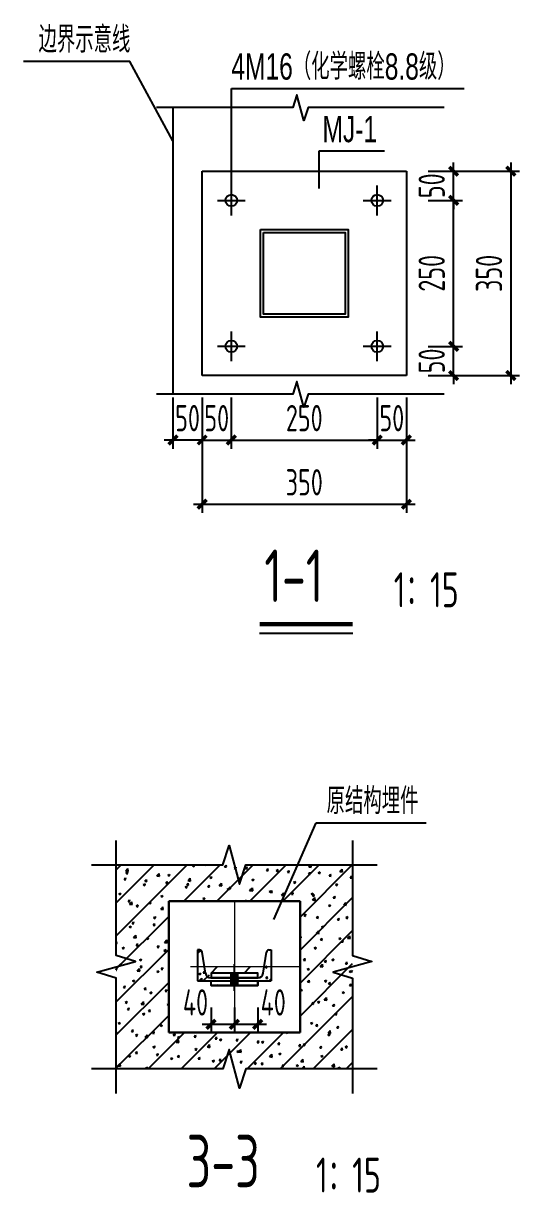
# Model space of a CAD drawing. Extents: x -803796 to -501762, y -1479216 to -846035.
# Drawn here: x -524937 to -516434, y -883262 to -863233 of the extents above; entities that cross this region are included whole.
import ezdxf
from ezdxf.enums import TextEntityAlignment as Align

# ---------------------------------------------------------------- set-up
doc = ezdxf.new("R2010")
doc.units = 0
doc.header["$LTSCALE"] = 1500
doc.linetypes.add('CENTER', pattern=[2, 1.25, -0.25, 0.25, -0.25])
doc.linetypes.add('DASHED', pattern=[19.05, 12.7, -6.35])
doc.layers.get('0').update_dxf_attribs({"linetype": 'CONTINUOUS'})
doc.layers.get('Defpoints').update_dxf_attribs({"linetype": 'CONTINUOUS'})
for name, color, linetype in [('AR-INT DECO', 140, 'CONTINUOUS'), ('AXIS', 253, 'CENTER'), ('DIM', 3, 'CONTINUOUS'), ('HATCH', 254, 'CONTINUOUS'), ('NUM', 7, 'CONTINUOUS'), ('P-WALL-ORIG', 6, 'CONTINUOUS'), ('STXT_GB_TNDSH', 6, 'DASHED'), ('STXT_LS_THIN', 8, 'CONTINUOUS'), ('STXT_XG_THIN', 2, 'CONTINUOUS'), ('TEXT', 7, 'CONTINUOUS'), ('THIN', 7, 'CONTINUOUS')]:
    doc.layers.add(name, color=color, linetype=linetype)
doc.layers.add('点画线', color=1, linetype='CENTER', lineweight=13)
doc.layers.add('粗实线', color=7, linetype='CONTINUOUS', lineweight=30)
doc.styles.add('TSSD_Dimension', font='Tssdeng.shx', dxfattribs={"width": 0.7, "bigfont": 'hztxt.shx'})
doc.styles.add('TSSD_Label', font='tj03-romans1.shx', dxfattribs={"width": 0.7, "bigfont": 'hztxt.shx'})
doc.styles.add('TSSD_NORM', font='tssdeng.shx', dxfattribs={"width": 0.7, "bigfont": 'hztxt.shx'})
doc.dimstyles.new('TSSD_15_150', dxfattribs={"dimtxt": 450, "dimasz": 150, "dimexe": 150, "dimexo": 375, "dimgap": 150, "dimtad": 1, "dimdec": 0, "dimlfac": 0.1, "dimzin": 0, "dimdsep": 46, "dimtxsty": 'TSSD_Dimension', "dimblk": 'ARCHTICK', "dimblk1": 'ARCHTICK', "dimblk2": 'ARCHTICK', "dimcen": 0, "dimdle": 150, "dimclrt": 7, "dimadec": 0, "dimazin": 0, "dimtfac": 1, "dimtdec": 0, "dimtix": 1, "dimtmove": 2, "dimatfit": 3, "dimfxl": 1, "dimtolj": 1, "dimtzin": 0, "dimarcsym": 0})

# ---------------------------------------------------------------- blocks, each defined once
blk = doc.blocks.new('A$C5F2D6E0F')
at = {"layer": 'STXT_XG_THIN'}
for p, q in [((-549, 626), (-1079, 626)), ((-1079, 626), (-1079, -634)), ((-549, 593), (-549, 626)), ((-1024, -410), (-1024, 402)), ((-948, 491), (-587, 548)), ((-948, -499), (-587, -556)), ((-549, -601), (-549, -634)), ((-549, -634), (-1079, -634))]:
    blk.add_line(p, q, dxfattribs=at)
for centre, radius, start, end in [((-934, 402), 90, 99, 180), ((-594, 593), 45, 279, 0), ((-934, -410), 90, 180, 261), ((-594, -601), 45, 0, 81)]:
    blk.add_arc(centre, radius, start, end, dxfattribs=at)
blk = doc.blocks.new('_ArchTick')
at = {"color": 0, "linetype": 'ByBlock', "const_width": 0.4}
blk.add_lwpolyline([(-0.5, -0.5), (0.5, 0.5)], dxfattribs=at)
blk = doc.blocks.new('*D108')
at = {"layer": 'Defpoints', "color": 0, "transparency": 16777216}
for p in [(-521722, -879715), (-521322, -879715), (-521322, -880379)]:
    blk.add_point(p, dxfattribs=at)
at = {"layer": 'DIM', "color": 0, "lineweight": -2, "transparency": 16777216}
for p, q in [((-521722, -880090), (-521722, -880529)), ((-521322, -880090), (-521322, -880529)), ((-521872, -880379), (-521172, -880379))]:
    blk.add_line(p, q, dxfattribs=at)
at = {"layer": 'DIM', "color": 0, "lineweight": -2, "transparency": 16777216, "xscale": 150, "yscale": 150, "zscale": 150, "rotation": 180}
blk.add_blockref('_ArchTick', (-521722, -880379), dxfattribs=at)
at = {"layer": 'DIM', "color": 0, "lineweight": -2, "transparency": 16777216, "xscale": 150, "yscale": 150, "zscale": 150}
blk.add_blockref('_ArchTick', (-521322, -880379), dxfattribs=at)
at = {"layer": 'DIM', "color": 7, "transparency": 16777216, "insert": (-521988, -880004), "char_height": 450, "attachment_point": 5, "style": 'TSSD_Dimension'}
blk.add_mtext('\\A1;40', dxfattribs=at)
blk = doc.blocks.new('*D109')
at = {"layer": 'Defpoints', "color": 0, "transparency": 16777216}
for p in [(-521322, -879715), (-520922, -879715), (-520922, -880379)]:
    blk.add_point(p, dxfattribs=at)
at = {"layer": 'DIM', "color": 0, "lineweight": -2, "transparency": 16777216}
for p, q in [((-521322, -880090), (-521322, -880529)), ((-520922, -880090), (-520922, -880529)), ((-521472, -880379), (-520772, -880379))]:
    blk.add_line(p, q, dxfattribs=at)
at = {"layer": 'DIM', "color": 0, "lineweight": -2, "transparency": 16777216, "xscale": 150, "yscale": 150, "zscale": 150, "rotation": 180}
blk.add_blockref('_ArchTick', (-521322, -880379), dxfattribs=at)
at = {"layer": 'DIM', "color": 0, "lineweight": -2, "transparency": 16777216, "xscale": 150, "yscale": 150, "zscale": 150}
blk.add_blockref('_ArchTick', (-520922, -880379), dxfattribs=at)
at = {"layer": 'DIM', "color": 7, "transparency": 16777216, "insert": (-520656, -880004), "char_height": 450, "attachment_point": 5, "style": 'TSSD_Dimension'}
blk.add_mtext('\\A1;40', dxfattribs=at)
blk = doc.blocks.new('*D358')
at = {"layer": 'Defpoints', "color": 0, "transparency": 16777216}
for p in [(-521874, -869265), (-521374, -869265), (-521374, -870370)]:
    blk.add_point(p, dxfattribs=at)
at = {"layer": 'DIM', "color": 0, "lineweight": -2, "transparency": 16777216}
for p, q in [((-521874, -869640), (-521874, -870520)), ((-521374, -869640), (-521374, -870520)), ((-521874, -870370), (-522024, -870370)), ((-521874, -870370), (-521374, -870370)), ((-521374, -870370), (-521224, -870370))]:
    blk.add_line(p, q, dxfattribs=at)
at = {"layer": 'DIM', "color": 0, "lineweight": -2, "transparency": 16777216, "xscale": 150, "yscale": 150, "zscale": 150}
blk.add_blockref('_ArchTick', (-521874, -870370), dxfattribs=at)
at = {"layer": 'DIM', "color": 0, "lineweight": -2, "transparency": 16777216, "xscale": 150, "yscale": 150, "zscale": 150, "rotation": 180}
blk.add_blockref('_ArchTick', (-521374, -870370), dxfattribs=at)
at = {"layer": 'DIM', "color": 7, "transparency": 16777216, "insert": (-521624, -869995), "char_height": 450, "attachment_point": 5, "style": 'TSSD_Dimension'}
blk.add_mtext('\\A1;50', dxfattribs=at)
blk = doc.blocks.new('*D359')
at = {"layer": 'Defpoints', "color": 0, "transparency": 16777216}
for p in [(-521374, -869265), (-518874, -869265), (-518874, -870370)]:
    blk.add_point(p, dxfattribs=at)
at = {"layer": 'DIM', "color": 0, "lineweight": -2, "transparency": 16777216}
for p, q in [((-521374, -869640), (-521374, -870520)), ((-518874, -869640), (-518874, -870520)), ((-521524, -870370), (-518724, -870370))]:
    blk.add_line(p, q, dxfattribs=at)
at = {"layer": 'DIM', "color": 0, "lineweight": -2, "transparency": 16777216, "xscale": 150, "yscale": 150, "zscale": 150, "rotation": 180}
blk.add_blockref('_ArchTick', (-521374, -870370), dxfattribs=at)
at = {"layer": 'DIM', "color": 0, "lineweight": -2, "transparency": 16777216, "xscale": 150, "yscale": 150, "zscale": 150}
blk.add_blockref('_ArchTick', (-518874, -870370), dxfattribs=at)
at = {"layer": 'DIM', "color": 7, "transparency": 16777216, "insert": (-520124, -869995), "char_height": 450, "attachment_point": 5, "style": 'TSSD_Dimension'}
blk.add_mtext('\\A1;250', dxfattribs=at)
blk = doc.blocks.new('*D360')
at = {"layer": 'Defpoints', "color": 0, "transparency": 16777216}
for p in [(-518874, -869265), (-518374, -869265), (-518374, -870370)]:
    blk.add_point(p, dxfattribs=at)
at = {"layer": 'DIM', "color": 0, "lineweight": -2, "transparency": 16777216}
for p, q in [((-518874, -869640), (-518874, -870520)), ((-518374, -869640), (-518374, -870520)), ((-518874, -870370), (-519024, -870370)), ((-518874, -870370), (-518374, -870370)), ((-518374, -870370), (-518224, -870370))]:
    blk.add_line(p, q, dxfattribs=at)
at = {"layer": 'DIM', "color": 0, "lineweight": -2, "transparency": 16777216, "xscale": 150, "yscale": 150, "zscale": 150}
blk.add_blockref('_ArchTick', (-518874, -870370), dxfattribs=at)
at = {"layer": 'DIM', "color": 0, "lineweight": -2, "transparency": 16777216, "xscale": 150, "yscale": 150, "zscale": 150, "rotation": 180}
blk.add_blockref('_ArchTick', (-518374, -870370), dxfattribs=at)
at = {"layer": 'DIM', "color": 7, "transparency": 16777216, "insert": (-518624, -869995), "char_height": 450, "attachment_point": 5, "style": 'TSSD_Dimension'}
blk.add_mtext('\\A1;50', dxfattribs=at)
blk = doc.blocks.new('*D361')
at = {"layer": 'Defpoints', "color": 0, "transparency": 16777216}
for p in [(-518374, -868765), (-517565, -868765), (-518374, -869265)]:
    blk.add_point(p, dxfattribs=at)
at = {"layer": 'DIM', "color": 0, "lineweight": -2, "transparency": 16777216}
for p, q in [((-517565, -868765), (-517565, -868615)), ((-517999, -868765), (-517415, -868765)), ((-517565, -869265), (-517565, -868765)), ((-517999, -869265), (-517415, -869265)), ((-517565, -869265), (-517565, -869415))]:
    blk.add_line(p, q, dxfattribs=at)
at = {"layer": 'DIM', "color": 0, "lineweight": -2, "transparency": 16777216, "xscale": 150, "yscale": 150, "zscale": 150}
for p, rotation in [((-517565, -868765), 270), ((-517565, -869265), 90)]:
    blk.add_blockref('_ArchTick', p, dxfattribs=dict(at, rotation=rotation))
at = {"layer": 'DIM', "color": 7, "transparency": 16777216, "insert": (-517940, -869015), "char_height": 450, "attachment_point": 5, "rotation": 90, "style": 'TSSD_Dimension'}
blk.add_mtext('\\A1;50', dxfattribs=at)
blk = doc.blocks.new('*D362')
at = {"layer": 'Defpoints', "color": 0, "transparency": 16777216}
for p in [(-518374, -866264), (-517565, -866264), (-518374, -868765)]:
    blk.add_point(p, dxfattribs=at)
at = {"layer": 'DIM', "color": 0, "lineweight": -2, "transparency": 16777216}
for p, q in [((-517999, -866264), (-517415, -866264)), ((-517565, -868915), (-517565, -866114)), ((-517999, -868765), (-517415, -868765))]:
    blk.add_line(p, q, dxfattribs=at)
at = {"layer": 'DIM', "color": 0, "lineweight": -2, "transparency": 16777216, "xscale": 150, "yscale": 150, "zscale": 150}
for p, rotation in [((-517565, -866264), 90), ((-517565, -868765), 270)]:
    blk.add_blockref('_ArchTick', p, dxfattribs=dict(at, rotation=rotation))
at = {"layer": 'DIM', "color": 7, "transparency": 16777216, "insert": (-517940, -867514), "char_height": 450, "attachment_point": 5, "rotation": 90, "style": 'TSSD_Dimension'}
blk.add_mtext('\\A1;250', dxfattribs=at)
blk = doc.blocks.new('*D363')
at = {"layer": 'Defpoints', "color": 0, "transparency": 16777216}
for p in [(-518374, -865765), (-517565, -865765), (-518374, -866264)]:
    blk.add_point(p, dxfattribs=at)
at = {"layer": 'DIM', "color": 0, "lineweight": -2, "transparency": 16777216}
for p, q in [((-517565, -865765), (-517565, -865615)), ((-517999, -865765), (-517415, -865765)), ((-517565, -866264), (-517565, -865765)), ((-517999, -866264), (-517415, -866264)), ((-517565, -866264), (-517565, -866414))]:
    blk.add_line(p, q, dxfattribs=at)
at = {"layer": 'DIM', "color": 0, "lineweight": -2, "transparency": 16777216, "xscale": 150, "yscale": 150, "zscale": 150}
for p, rotation in [((-517565, -865765), 270), ((-517565, -866264), 90)]:
    blk.add_blockref('_ArchTick', p, dxfattribs=dict(at, rotation=rotation))
at = {"layer": 'DIM', "color": 7, "transparency": 16777216, "insert": (-517940, -866014), "char_height": 450, "attachment_point": 5, "rotation": 90, "style": 'TSSD_Dimension'}
blk.add_mtext('\\A1;50', dxfattribs=at)
blk = doc.blocks.new('*D364')
at = {"layer": 'Defpoints', "color": 0, "transparency": 16777216}
for p in [(-518374, -865765), (-518374, -869265), (-516584, -869265)]:
    blk.add_point(p, dxfattribs=at)
at = {"layer": 'DIM', "color": 0, "lineweight": -2, "transparency": 16777216}
for p, q in [((-516584, -865615), (-516584, -869415)), ((-517999, -865765), (-516434, -865765)), ((-517999, -869265), (-516434, -869265))]:
    blk.add_line(p, q, dxfattribs=at)
at = {"layer": 'DIM', "color": 0, "lineweight": -2, "transparency": 16777216, "xscale": 150, "yscale": 150, "zscale": 150}
for p, rotation in [((-516584, -865765), 90), ((-516584, -869265), 270)]:
    blk.add_blockref('_ArchTick', p, dxfattribs=dict(at, rotation=rotation))
at = {"layer": 'DIM', "color": 7, "transparency": 16777216, "insert": (-516959, -867515), "char_height": 450, "attachment_point": 5, "rotation": 90, "style": 'TSSD_Dimension'}
blk.add_mtext('\\A1;350', dxfattribs=at)
blk = doc.blocks.new('*D365')
at = {"layer": 'Defpoints', "color": 0, "transparency": 16777216}
for p in [(-521874, -869265), (-518374, -869265), (-518374, -871469)]:
    blk.add_point(p, dxfattribs=at)
at = {"layer": 'DIM', "color": 0, "lineweight": -2, "transparency": 16777216}
for p, q in [((-521874, -869640), (-521874, -871619)), ((-518374, -869640), (-518374, -871619)), ((-522024, -871469), (-518224, -871469))]:
    blk.add_line(p, q, dxfattribs=at)
at = {"layer": 'DIM', "color": 0, "lineweight": -2, "transparency": 16777216, "xscale": 150, "yscale": 150, "zscale": 150, "rotation": 180}
blk.add_blockref('_ArchTick', (-521874, -871469), dxfattribs=at)
at = {"layer": 'DIM', "color": 0, "lineweight": -2, "transparency": 16777216, "xscale": 150, "yscale": 150, "zscale": 150}
blk.add_blockref('_ArchTick', (-518374, -871469), dxfattribs=at)
at = {"layer": 'DIM', "color": 7, "transparency": 16777216, "insert": (-520124, -871094), "char_height": 450, "attachment_point": 5, "style": 'TSSD_Dimension'}
blk.add_mtext('\\A1;350', dxfattribs=at)
blk = doc.blocks.new('*D718')
at = {"layer": 'Defpoints', "color": 0, "transparency": 16777216}
for p in [(-522374, -869265), (-521874, -869265), (-522374, -870370)]:
    blk.add_point(p, dxfattribs=at)
at = {"layer": 'DIM', "color": 0, "lineweight": -2, "transparency": 16777216}
for p, q in [((-522374, -869640), (-522374, -870520)), ((-521874, -869640), (-521874, -870520)), ((-522374, -870370), (-522524, -870370)), ((-521874, -870370), (-522374, -870370)), ((-521874, -870370), (-521724, -870370))]:
    blk.add_line(p, q, dxfattribs=at)
at = {"layer": 'DIM', "color": 0, "lineweight": -2, "transparency": 16777216, "xscale": 150, "yscale": 150, "zscale": 150}
blk.add_blockref('_ArchTick', (-522374, -870370), dxfattribs=at)
at = {"layer": 'DIM', "color": 0, "lineweight": -2, "transparency": 16777216, "xscale": 150, "yscale": 150, "zscale": 150, "rotation": 180}
blk.add_blockref('_ArchTick', (-521874, -870370), dxfattribs=at)
at = {"layer": 'DIM', "color": 7, "transparency": 16777216, "insert": (-522124, -869995), "char_height": 450, "attachment_point": 5, "style": 'TSSD_Dimension'}
blk.add_mtext('\\A1;50', dxfattribs=at)

msp = doc.modelspace()

# ---------------------------------------------------------------- hatches: boundary and pattern name
at = {"layer": 'HATCH'}
h = msp.add_hatch(dxfattribs=at)
h.set_pattern_fill('ARMOREDW', color=256, scale=50, style=0)
h.set_pattern_definition([(50, (-7808.2, 79041.14), (358.63009, -31.37607), [37.5, -412.5]), (355, (-7808.2, 79041.14), (-69.37567, 376.09607), [30, -330]), (100.4514, (-7778.33, 79038.53), (289.25469, 344.71977), [31.8701, -350.57106]), (46.1842, (-7808.2, 79141.14), (533.62052, -82.7595), [56.25, -618.75]), (96.6356, (-7763.74, 79134.24), (467.33135, 487.05894), [47.80514, -525.8565]), (351.1842, (-7808.2, 79141.14), (467.33097, 487.0593), [45, -495]), (21, (-7758.2, 79116.14), (298.45353, -201.309445), [37.5, -412.5]), (326, (-7758.2, 79116.14), (121.65767, 362.57502), [30, -330]), (71.4514, (-7733.34, 79099.37), (420.11131, 161.26525), [31.8701, -350.57106]), (45, (-7808.2, 79041.14), (-282.84271, 282.84271), [])])
h.paths.add_polyline_path([(-519296.1, -877648.4), (-523347.8, -877648.4), (-523347.8, -881142.3), (-519296.1, -881142.3)])
h.paths.add_polyline_path([(-522446.9, -878270.4), (-520196.9, -878270.4), (-520196.9, -880520.4), (-522446.9, -880520.4)], flags=16)
h.paths.add_polyline_path([(-521951.9, -879105.4), (-521918.6, -879105.4, -0.3689195), (-521874.1, -879143.3), (-521834.2, -879395.4), (-520809.7, -879395.4), (-520769.8, -879143.3, -0.3689195), (-520725.3, -879105.4), (-520691.9, -879105.4), (-520691.9, -879635.4), (-520894.4, -879635.4), (-520894.4, -879715.4), (-521749.4, -879715.4), (-521749.4, -879635.4), (-521951.9, -879635.4)], flags=0)
h.paths.add_polyline_path([(-521749.4, -879500.4), (-520894.4, -879500.4), (-520894.4, -879580.4), (-521749.4, -879580.4)], flags=0)

# ---------------------------------------------------------------- linework, layer by layer
for p, q in [((-521873.7, -869264.8), (-521873.7, -865764.8)), ((-521873.7, -865764.8), (-518373.7, -865764.8)), ((-518373.7, -865764.8), (-518373.7, -869264.8)), ((-521373.7, -866521.3), (-521373.7, -866008.2)), ((-518873.7, -866521.3), (-518873.7, -866008.2)), ((-521612.8, -866264.8), (-521134.6, -866264.8)), ((-519112.8, -866264.8), (-518634.6, -866264.8)), ((-521373.7, -869021.3), (-521373.7, -868508.2)), ((-518873.7, -869021.3), (-518873.7, -868508.2)), ((-521612.8, -868764.8), (-521134.6, -868764.8)), ((-519112.8, -868764.8), (-518634.6, -868764.8)), ((-518373.7, -869264.8), (-521873.7, -869264.8))]:
    msp.add_line(p, q)
for points in [[(-520873.7, -866764.8), (-519373.7, -866764.8), (-519373.7, -868264.8), (-520873.7, -868264.8)], [(-520823.7, -866814.8), (-519423.7, -866814.8), (-519423.7, -868214.8), (-520823.7, -868214.8)]]:
    msp.add_lwpolyline(points, close=True)
for centre in [(-521373.7, -866264.8), (-518873.7, -866264.8), (-521373.7, -868764.8), (-518873.7, -868764.8)]:
    msp.add_circle(centre, 100)
at = {"layer": 'AR-INT DECO'}
for points in [[(-521721.9, -879580.4), (-520921.9, -879580.4), (-520921.9, -879500.4), (-521721.9, -879500.4)], [(-521721.9, -879635.4), (-520921.9, -879635.4), (-520921.9, -879715.4), (-521721.9, -879715.4)]]:
    msp.add_lwpolyline(points, close=True, dxfattribs=at)
at = {"layer": 'AXIS'}
msp.add_line((-521321.9, -879802.9), (-521321.9, -879350.4), dxfattribs=at)
at = {"layer": 'NUM', "const_width": 75, "elevation": -3.1}
msp.add_lwpolyline([(-520890.3, -873525.9), (-519294.5, -873525.9)], dxfattribs=at)
at = {"layer": 'NUM', "elevation": -3.1}
msp.add_lwpolyline([(-520890.3, -873675.9), (-519294.5, -873675.9)], dxfattribs=at)
at = {"layer": 'P-WALL-ORIG', "color": 1}
for points in [[(-522373.7, -865246.2), (-523113.6, -863884.4), (-524937.3, -863884.4)], [(-522373.7, -864673.8), (-522373.7, -869585.2)]]:
    msp.add_lwpolyline(points, dxfattribs=at)
at = {"layer": 'STXT_GB_TNDSH'}
for p, q in [((-521721.9, -879635.4), (-520921.9, -879635.4)), ((-521721.9, -879715.4), (-521721.9, -879635.4)), ((-520921.9, -879715.4), (-520921.9, -879635.4)), ((-521721.9, -879715.4), (-520921.9, -879715.4))]:
    msp.add_line(p, q, dxfattribs=at)
at = {"layer": 'STXT_LS_THIN', "const_width": 150}
msp.add_lwpolyline([(-521321.9, -879500.4), (-521321.9, -879715.4)], dxfattribs=at)
at = {"layer": 'TEXT'}
for p, q in [((-521373.7, -866164.8), (-521373.7, -864346.1)), ((-521373.7, -864346.1), (-517384.9, -864346.1)), ((-519866.2, -866060.4), (-519866.2, -865418)), ((-519866.2, -865418), (-518746.9, -865418)), ((-520645.3, -878586.1), (-519918.9, -876927.3)), ((-519918.9, -876927.3), (-518035.5, -876927.3))]:
    msp.add_line(p, q, dxfattribs=at)
at = {"layer": 'THIN', "color": 5}
for points in [[(-517724.6, -864673.8), (-520059.2, -864673.8), (-520129.2, -864893.8), (-520249.2, -864453.8), (-520319.2, -864673.8), (-522653.7, -864673.8)], [(-517724.6, -869585.2), (-520059.2, -869585.2), (-520129.2, -869805.2), (-520249.2, -869365.2), (-520319.2, -869585.2), (-522653.7, -869585.2)]]:
    msp.add_lwpolyline(points, dxfattribs=at)
at = {"layer": 'THIN'}
for points in [[(-523347.8, -881562.3), (-523347.8, -879590.4), (-523677.8, -879485.4), (-523017.8, -879305.4), (-523347.8, -879200.4), (-523347.8, -877228.4)], [(-519296.1, -877228.4), (-519296.1, -879200.4), (-518966.1, -879305.4), (-519626.1, -879485.4), (-519296.1, -879590.4), (-519296.1, -881562.3)], [(-523767.8, -877648.4), (-521516.9, -877648.4), (-521411.9, -877318.4), (-521231.9, -877978.4), (-521126.9, -877648.4), (-518876.1, -877648.4)], [(-518876.1, -881142.3), (-521126.9, -881142.3), (-521231.9, -881472.3), (-521411.9, -880812.3), (-521516.9, -881142.3), (-523767.8, -881142.3)]]:
    msp.add_lwpolyline(points, dxfattribs=at)
at = {"layer": '点画线'}
for p, q in [((-521321.9, -878270.4), (-521321.9, -880520.4)), ((-520196.9, -879395.4), (-522446.9, -879395.4))]:
    msp.add_line(p, q, dxfattribs=at)
at = {"layer": '粗实线'}
for p, q in [((-522446.9, -878270.4), (-520196.9, -878270.4)), ((-522446.9, -878270.4), (-522446.9, -880520.4)), ((-520196.9, -878270.4), (-520196.9, -880520.4)), ((-522446.9, -880520.4), (-520196.9, -880520.4))]:
    msp.add_line(p, q, dxfattribs=at)

# ---------------------------------------------------------------- block references
at = {"layer": 'AR-INT DECO', "rotation": 90}
msp.add_blockref('A$C5F2D6E0F', (-521325.9, -878556.6), dxfattribs=at)

# ---------------------------------------------------------------- texts
at = {"layer": 'NUM', "style": 'TSSD_NORM', "width": 0.7}
for s, height, p in [('1-1', 900, (-520807.2, -873415.2, -3.1)), (' 1：15', 600, (-518844.5, -873415.2, -3.1)), ('3-3', 900, (-522140.7, -883442, -3.1)), (' 1：15', 600, (-520178, -883442, -3.1))]:
    msp.add_text(s, height=height, dxfattribs=at).set_placement(p, align=Align.BOTTOM_LEFT)
at = {"layer": 'P-WALL-ORIG', "color": 1, "style": 'TSSD_Label', "width": 0.7}
msp.add_text('边界示意线', height=450, dxfattribs=at).set_placement((-524678.7, -863734.4))
at = {"layer": 'TEXT', "style": 'TSSD_Label', "width": 0.7}
for s, p in [('4M16（化学螺栓8.8级）', (-521373.7, -864196.1)), ('MJ-1', (-519811.9, -865268)), ('原结构埋件', (-519741.2, -876777.3))]:
    msp.add_text(s, height=450, dxfattribs=at).set_placement(p)

# ---------------------------------------------------------------- dimensions: what is measured, and where the dimension line sits
at = {"layer": 'DIM'}
for base, p1, p2, angle, picture, middle in [((-517564.5, -865764.8), (-518373.7, -866264.2), (-518373.7, -865764.8), 90, '*D363', (-517939.5, -866014.5)), ((-516583.5, -869264.8), (-518373.7, -865764.8), (-518373.7, -869264.8), 90, '*D364', (-516958.5, -867514.8)), ((-517564.5, -866264.2), (-518373.7, -868764.8), (-518373.7, -866264.2), 90, '*D362', (-517939.5, -867514.5)), ((-517564.5, -868764.8), (-518373.7, -869264.8), (-518373.7, -868764.8), 90, '*D361', (-517939.5, -869014.8)), ((-522373.7, -870370.3), (-521873.7, -869264.8), (-522373.7, -869264.8), 180, '*D718', (-522123.7, -869995.3))]:
    dim = msp.add_linear_dim(base=base, p1=p1, p2=p2, angle=angle, dimstyle='TSSD_15_150', dxfattribs=at)
    dim.commit()
    dim.dimension.update_dxf_attribs({"geometry": picture, "text_midpoint": middle})
for base, p1, p2, picture, middle in [((-521373.7, -870370.3), (-521873.7, -869264.8), (-521373.7, -869264.8), '*D358', (-521623.7, -869995.3)), ((-518373.7, -871469.2), (-521873.7, -869264.8), (-518373.7, -869264.8), '*D365', (-520123.7, -871094.2)), ((-518873.7, -870370.3), (-521373.7, -869264.8), (-518873.7, -869264.8), '*D359', (-520123.7, -869995.3)), ((-518373.7, -870370.3), (-518873.7, -869264.8), (-518373.7, -869264.8), '*D360', (-518623.7, -869995.3))]:
    dim = msp.add_linear_dim(base=base, p1=p1, p2=p2, dimstyle='TSSD_15_150', dxfattribs=at)
    dim.commit()
    dim.dimension.update_dxf_attribs({"geometry": picture, "text_midpoint": middle})
for base, p1, p2, picture, middle in [((-521321.9, -880378.8), (-521721.9, -879715.4), (-521321.9, -879715.4), '*D108', (-521987.9, -880003.8)), ((-520921.9, -880378.8), (-521321.9, -879715.4), (-520921.9, -879715.4), '*D109', (-520656, -880003.8))]:
    dim = msp.add_linear_dim(base=base, p1=p1, p2=p2, dimstyle='TSSD_15_150', dxfattribs=at)
    dim.commit()
    dim.dimension.update_dxf_attribs({"geometry": picture, "text_midpoint": middle, "dimtype": 160})

doc.saveas('drawing.dxf')
